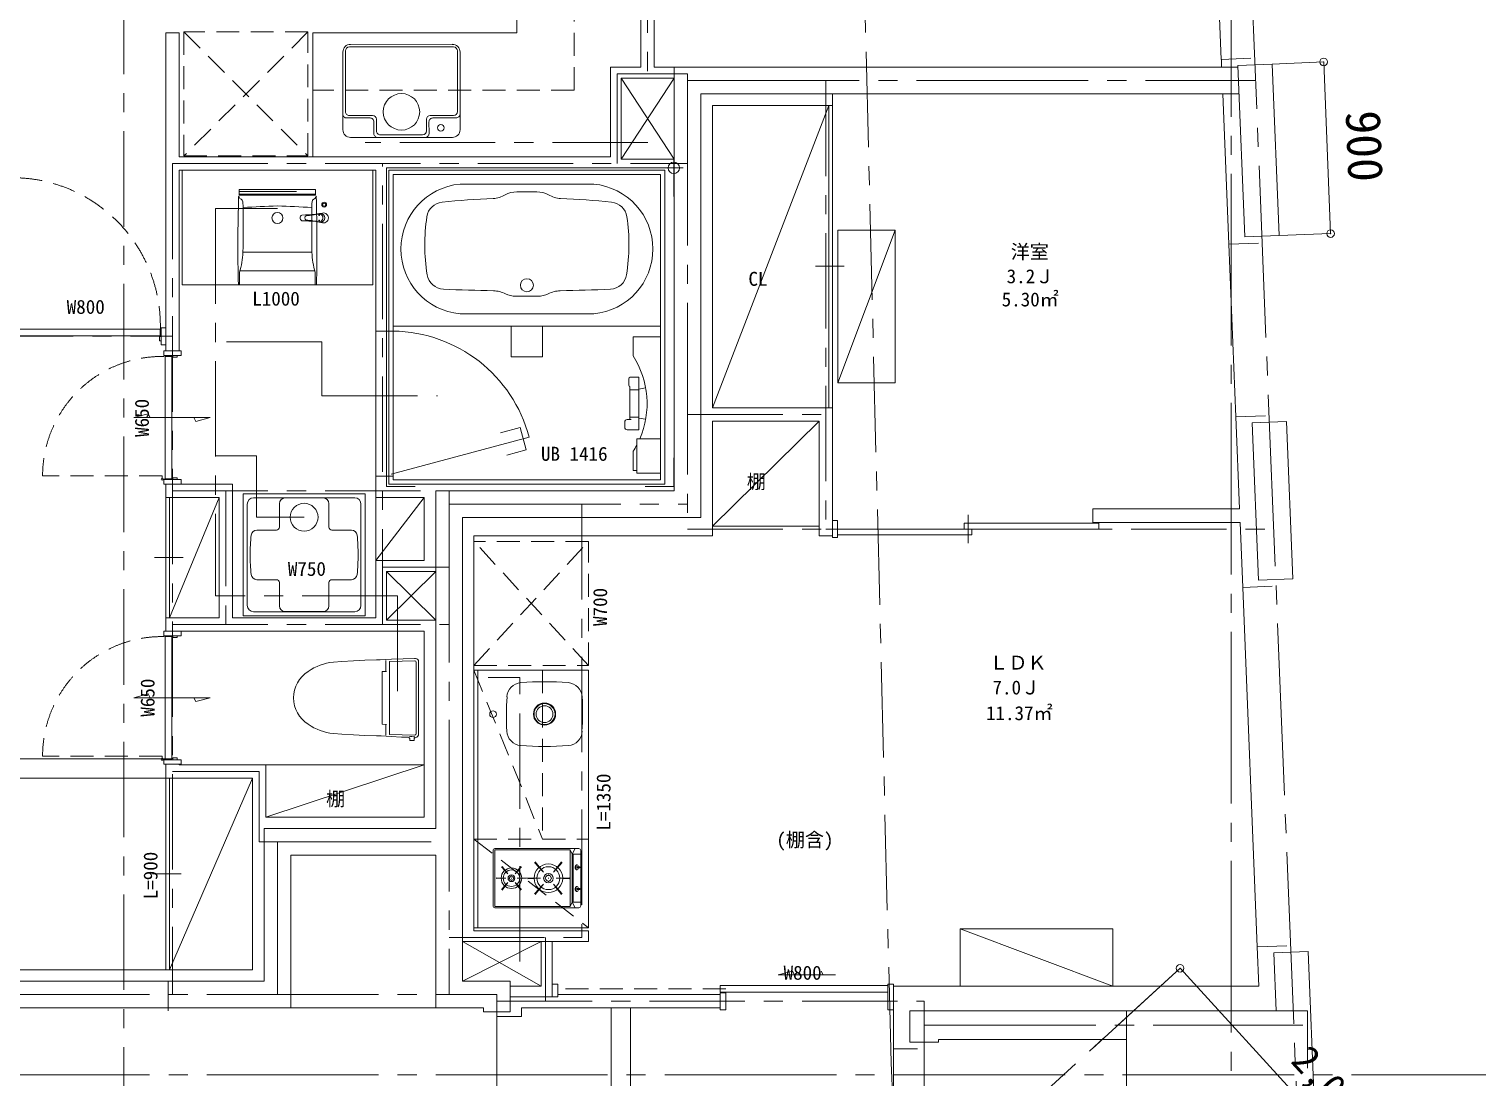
# Model space of a CAD drawing. Units: millimetres at full size, sheet at 1:100. Extents: x -20119 to 20711, y -48708 to -20378.
# Drawn here: x 5879 to 13470, y -36579 to -31087 of the extents above; entities that cross this region are included whole.
import ezdxf
from ezdxf.enums import TextEntityAlignment as Align

# ---------------------------------------------------------------- set-up
doc = ezdxf.new("R2010")
doc.units = ezdxf.units.MM
doc.header["$LTSCALE"] = 100
doc.header["$PDMODE"] = 32
doc.header["$PDSIZE"] = 40
for name, pattern in [('CHAIN1', [8, 5, -1, 1, -1]), ('CHAIN2', [12, 9, -1, 1, -1]), ('DASHED1', [1.8, 1.2, -0.6]), ('DASHED3', [4, 3, -1]), ('DOUBLE_CHAIN1', [8.8, 5, -1, 0.6, -0.6, 0.6, -1])]:
    doc.linetypes.add(name, pattern=pattern)
for name, color, linetype, lineweight in [('5-0_5KIJUN', 4, 'Continuous', 5), ('5-1_5MOJI', 4, 'CHAIN2', 5), ('5-2_5SUNPOU', 4, 'Continuous', 5), ('5-3_5HATTI', 4, 'DASHED1', 5), ('5-4_5KOUZOU1', 4, 'Continuous', 5), ('5-5_5KOUZOU2', 4, 'Continuous', 5), ('7-0_7KIJUN', 4, 'Continuous', 5), ('8-0_8IJUN', 5, 'CHAIN1', 5)]:
    doc.layers.add(name, color=color, linetype=linetype, lineweight=lineweight)
doc.styles.add('ＭＳ ゴシック', font='')
doc.styles.get('ＭＳ ゴシック').set_extended_font_data('MS Gothic')

msp = doc.modelspace()

# ---------------------------------------------------------------- linework, layer by layer
at = {"layer": '5-0_5KIJUN'}
for p, q in [((12395.5, -31270.5), (12215.7, -31277.7)), ((12395.5, -31270.5), (12431.9, -32169.7)), ((9261.5, -31287.4), (9261.5, -33507.4)), ((9261.5, -31287.4), (12216, -31287.4)), ((12215.7, -31277.7), (12252, -32177)), ((9401.5, -31427.4), (9401.5, -33647.4)), ((9401.5, -31427.4), (12221.7, -31427.4)), ((12431.9, -32169.7), (12252, -32177)), ((12471.3, -33143.9), (12291.4, -33151.2)), ((12291.4, -33151.2), (12324.8, -33975.4)), ((12471.3, -33143.9), (12504.6, -33968.2)), ((8011.5, -33507.4), (8011.5, -35277.4)), ((8011.5, -33507.4), (9261.5, -33507.4)), ((8151.5, -36077.4), (8151.5, -33647.4)), ((8151.5, -33647.4), (9401.5, -33647.4)), ((12504.6, -33968.2), (12324.8, -33975.4)), ((7111.5, -35277.4), (7111.5, -36077.4)), ((7111.5, -35277.4), (8011.5, -35277.4)), ((7251.5, -35417.4), (7251.5, -36217.4)), ((12583.6, -35921.6), (12672.8, -38126.1)), ((5701.5, -36077.4), (7111.5, -36077.4)), ((6609, -36232.4), (6609, -36077.4)), ((8151.5, -36077.4), (8401.5, -36077.4)), ((8401.5, -36077.4), (8401.5, -36237.4)), ((7251.5, -36217.4), (8011.5, -36217.4)), ((7761.5, -36217.4), (8261.5, -36217.4)), ((10496.5, -36232.4), (10496.5, -36397.4)), ((10496.5, -36232.4), (11631.5, -36232.4)), ((11631.5, -36232.4), (11631.5, -37182.4)), ((11631.5, -36232.4), (12416.1, -36232.4)), ((10496.5, -36397.4), (10646.5, -36397.4)), ((10646.5, -36382.4), (11631.5, -36382.4)), ((10646.5, -36382.4), (10646.5, -36397.4))]:
    msp.add_line(p, q, dxfattribs=at)
for points in [[(7251.5, -35417.4), (8011.5, -35417.4), (8011.5, -36217.4)], [(12583.6, -35921.6), (12403.8, -35928.8), (12416.1, -36232.4)], [(5701.5, -36217.4), (7251.5, -36217.4), (8011.5, -36217.4)], [(8261.5, -36217.4), (8261.5, -36237.4), (8401.5, -36237.4)]]:
    msp.add_lwpolyline(points, dxfattribs=at)
at = {"layer": '5-0_5KIJUN', "linetype": 'DASHED3'}
msp.add_lwpolyline([(12416.1, -36232.4), (12581.5, -36232.4), (12581.5, -37182.4)], dxfattribs=at)
at = {"layer": '5-1_5MOJI'}
for p, q in [((12181.5, -22246.5), (12181.5, -37232.3)), ((12181.5, -28207.4), (12582, -38107.5)), ((9331.5, -31322.4), (9331.5, -33707.4)), ((9331.5, -31357.4), (12308.9, -31357.4)), ((8081.5, -33507.4), (8081.5, -36147.4)), ((8081.5, -33577.4), (9331.5, -33577.4)), ((7086.5, -35347.4), (8081.5, -35347.4)), ((7181.5, -35347.4), (7181.5, -36147.4)), ((10700, -37118.2), (11912.8, -36009.4)), ((10571.5, -36182.4), (10571.5, -40808)), ((10571.5, -36307.4), (12556.1, -36307.4)), ((2011.5, -36567.4), (15647.6, -36567.4))]:
    msp.add_line(p, q, dxfattribs=at)
msp.add_lwpolyline([(5611.5, -36147.4), (8331.5, -36147.4), (8331.5, -37588.6)], dxfattribs=at)
at = {"layer": '5-2_5SUNPOU', "linetype": 'CHAIN1'}
for p, q in [((9121.5, -26607.4), (9121.5, -31322.4)), ((8961.5, -31792.4), (8961.5, -31322.4)), ((8961.5, -31322.4), (9331.5, -31322.4)), ((10056.5, -31357.4), (10056.5, -33707.4)), ((6631.5, -31792.4), (6631.5, -36147.4)), ((6631.5, -31792.4), (9331.5, -31792.4)), ((7731.5, -34207.4), (7731.5, -31792.4)), ((5611.5, -32697.4), (6631.5, -32697.4)), ((9331.5, -33107.4), (10056.5, -33107.4)), ((6631.5, -33507.4), (8081.5, -33507.4)), ((6911.5, -33507.4), (6911.5, -34207.4)), ((8776.5, -33577.4), (8776.5, -35847.4)), ((9331.5, -33707.4), (10056.5, -33707.4)), ((10056.5, -33707.4), (12404, -33707.4)), ((7731.5, -33907.4), (8081.5, -33907.4)), ((6631.5, -34207.4), (8081.5, -34207.4)), ((8081.5, -35847.4), (8776.5, -35847.4)), ((8586.5, -36182.4), (8586.5, -35847.4)), ((8331.5, -36182.4), (10571.5, -36182.4))]:
    msp.add_line(p, q, dxfattribs=at)
at = {"layer": '5-2_5SUNPOU'}
for p, q in [((8436.5, -31107.4), (8436.5, -29892.4)), ((9086.5, -29877.4), (9086.5, -31287.4)), ((6596.5, -31107.4), (6596.5, -32774.4)), ((6596.5, -31107.4), (6666.5, -31107.4)), ((6666.5, -31757.4), (6666.5, -31107.4)), ((7366.5, -31757.4), (7366.5, -31107.4)), ((7366.5, -31107.4), (8436.5, -31107.4)), ((7558.6, -31181.3), (8104.5, -31181.2)), ((8098.2, -31167.3), (7564.8, -31167.4)), ((7524.6, -31614.9), (7524.5, -31207.7)), ((7538.5, -31519.9), (7538.4, -31201.4)), ((8124.7, -31519.9), (8124.6, -31201.4)), ((8138.6, -31614.9), (8138.5, -31207.6)), ((9086.5, -31287.4), (8926.5, -31287.4)), ((8984, -31769.9), (9261.5, -31344.9)), ((9261.5, -31287.4), (9156.5, -31287.4)), ((9461.5, -31487.4), (9461.5, -33072.4)), ((9461.5, -31487.4), (10091.5, -31487.4)), ((10071.5, -31487.4), (9461.5, -33072.4)), ((10071.5, -33072.4), (10071.5, -31487.4)), ((10091.5, -31487.4), (10091.5, -31427.4)), ((10091.5, -33072.4), (10091.5, -31487.4)), ((12136.6, -31427.4), (12168.5, -32215.4)), ((7546.3, -31553.1), (7544.7, -31553.1)), ((7667.2, -31553.1), (7546.3, -31553.1)), ((7680.2, -31540.1), (7558.6, -31540.1)), ((7687.2, -31633.7), (7687.3, -31573.3)), ((7700.4, -31621.1), (7700.4, -31560.3)), ((7962.8, -31621.1), (7962.8, -31560.2)), ((7976, -31633.7), (7975.9, -31573.3)), ((7982.9, -31540.1), (8104.5, -31540.1)), ((7996, -31553.1), (8118.4, -31553.1)), ((7687.2, -31633.7), (7687.2, -31635)), ((7831.6, -31641.3), (7720.5, -31641.3)), ((7831.6, -31641.3), (7942.6, -31641.3)), ((7976, -31635.1), (7976, -31633.7)), ((7564.9, -31655.3), (8098.3, -31655.2)), ((6666.5, -31757.4), (8926.5, -31757.4)), ((8984, -31769.9), (9261.5, -31769.9)), ((9259, -31764.9), (9259, -31864.9)), ((6666.5, -31827.4), (6666.5, -32774.4)), ((6666.5, -31827.4), (7696.5, -31827.4)), ((6681.6, -31827.4), (6681.5, -32427.4)), ((7681.5, -31827.4), (6681.6, -31827.4)), ((7681.5, -32427.4), (7681.5, -31827.4)), ((7696.5, -31827.4), (7696.5, -33542.4)), ((7754, -33334.9), (7754, -31814.9)), ((7754, -31814.9), (9259, -31814.9)), ((7766, -31826.9), (7766, -33472.9)), ((7766, -31826.9), (9212, -31826.9)), ((7789, -31849.9), (9189, -31849.9)), ((7789, -31849.9), (7789, -33449.9)), ((9189, -31849.9), (9189, -33449.9)), ((9309, -31814.9), (9209, -31814.9)), ((9212, -31826.9), (9212, -33472.9)), ((6981.5, -31927.4), (7381.5, -31927.4)), ((6981.5, -31957.4), (6981.5, -31927.4)), ((6981.5, -31952.4), (7381.5, -31952.4)), ((7381.5, -31957.4), (7381.5, -31927.4)), ((8138.5, -31899.9), (8839.5, -31899.9)), ((8541.3, -31940.5), (8436.8, -31940.5)), ((6981.5, -31957.4), (7381.5, -31957.4)), ((7310.1, -32061.9), (7310.1, -32061.9)), ((7310.1, -32091.9), (7310.1, -32091.9)), ((7383, -32096.4), (7382.8, -32096.4)), ((7000.7, -32257.3), (7362.3, -32257.3)), ((10151.5, -32329.9), (10001.5, -32329.9)), ((6983.3, -32361.7), (6983.4, -32427.4)), ((6985.8, -32353.5), (7377.3, -32353.5)), ((7379.6, -32427.4), (7379.7, -32361.7)), ((7681.5, -32427.4), (6681.5, -32427.4)), ((8839.5, -32579.9), (8138.5, -32579.9)), ((5776.5, -32659.4), (6567.5, -32659.4)), ((5776.5, -32659.4), (6567.5, -32659.4)), ((5776.5, -32694.4), (6567.5, -32694.4)), ((5776.5, -32694.4), (6567.5, -32694.4)), ((6563.5, -32698.4), (6572.5, -32698.4)), ((6563.5, -32698.4), (6572.5, -32698.4)), ((6563.5, -32698.4), (6563.5, -32721.4)), ((6567.5, -32694.4), (6567.5, -32659.4)), ((6567.5, -32694.4), (6567.5, -32659.4)), ((6572.5, -32652.4), (6572.5, -32742.4)), ((6572.5, -32652.4), (6596.5, -32652.4)), ((6572.5, -32652.4), (6596.5, -32652.4)), ((6572.5, -32652.4), (6572.5, -32742.4)), ((6596.5, -32652.4), (6596.5, -32742.4)), ((6596.5, -32652.4), (6596.5, -32742.4)), ((7715.8, -32669.9), (7696.5, -32669.9)), ((7766, -32669.9), (7715.8, -32669.9)), ((7789, -32669.9), (7766, -32669.9)), ((7789, -32644.9), (9189, -32644.9)), ((8407.5, -32644.9), (8407.5, -32805.9)), ((8570.5, -32644.9), (8570.5, -32805.9)), ((9046, -32799.9), (9046, -32699.9)), ((9189, -32699.9), (9046, -32699.9)), ((6563.5, -32721.4), (6572.5, -32721.4)), ((6596.5, -32742.4), (6572.5, -32742.4)), ((6596.5, -32742.4), (6572.5, -32742.4)), ((6586.5, -32798.4), (6586.5, -32774.4)), ((6676.5, -32774.4), (6676.5, -32798.4)), ((6586.5, -32798.4), (6676.5, -32798.4)), ((6593.6, -33444.4), (6593.5, -32803.4)), ((6628.5, -32803.4), (6593.5, -32803.4)), ((6628.6, -33444.4), (6628.5, -32803.4)), ((6632.5, -32807.4), (6632.5, -32798.4)), ((6632.5, -32807.4), (6655.5, -32807.4)), ((6655.5, -32807.4), (6655.5, -32798.4)), ((8570.5, -32805.9), (8407.5, -32805.9)), ((9023, -32919.4), (9023, -32953.4)), ((9030, -32912.4), (9076, -32912.4)), ((9076, -33187.4), (9076, -32912.4)), ((9029, -32960.3), (9029, -33133.4)), ((9076, -32977.9), (9029, -32977.9)), ((9076, -32973.8), (9111.6, -32967.4)), ((9461.5, -33072.4), (10091.5, -33072.4)), ((10091.5, -33072.4), (10091.5, -33742.4)), ((6828.6, -33123.3), (6428.6, -33123.4)), ((6753.9, -33143.3), (6742.4, -33123.3)), ((6828.6, -33123.3), (6753.9, -33143.3)), ((9001.7, -33146.9), (9001.7, -33173.9)), ((9001.7, -33146.9), (9001.7, -33146.9)), ((9015.1, -33133.4), (9035.5, -33133.4)), ((9076, -33121.9), (9029, -33121.9)), ((9111.6, -33132.4), (9076, -33125.9)), ((9461.5, -33142.4), (9461.5, -33742.4)), ((9461.5, -33142.4), (10021.5, -33142.4)), ((9461.5, -33692.4), (10021.5, -33142.4)), ((10021.5, -33142.4), (10021.5, -33742.4)), ((12360, -33113.4), (12205.1, -33119.7)), ((12205.1, -33119.7), (12224.6, -33602.4)), ((7776.8, -33419.9), (8501.2, -33225.5)), ((8453.9, -33175), (8351.6, -33202.5)), ((8454.5, -33174.9), (8486.1, -33292.7)), ((9001.7, -33173.9), (9001.7, -33173.9)), ((9076, -33187.4), (9015.1, -33187.4)), ((8485.6, -33292.8), (8383.2, -33320.3)), ((9046, -33399.9), (9046, -33299.9)), ((6628.6, -33445.4), (6581.5, -33445.4)), ((6581.5, -33447.4), (6628.6, -33447.4)), ((6586.6, -33472.4), (6586.6, -33448.4)), ((6586.6, -33472.4), (6655, -33472.4)), ((6628.6, -33444.4), (6593.6, -33444.4)), ((6596.5, -33472.4), (6596.5, -33542.4)), ((6596.5, -33472.4), (6946.5, -33472.4)), ((6632.6, -33439.4), (6632.6, -33448.4)), ((6632.6, -33439.4), (6655.6, -33439.4)), ((6655, -33472.4), (6676.6, -33472.4)), ((6655.6, -33439.4), (6655.6, -33448.4)), ((7789, -33429.9), (7766, -33429.9)), ((7766, -33472.9), (9212, -33472.9)), ((7789, -33449.9), (9189, -33449.9)), ((9046, -33399.9), (9065, -33399.9)), ((9065, -33414.9), (9189, -33414.9)), ((6596.5, -33542.4), (6596.5, -34172.4)), ((6616.5, -33542.4), (6616.5, -34172.4)), ((6876.5, -33542.4), (6616.5, -34172.4)), ((7641.5, -33522.4), (7001.5, -33522.4)), ((7001.5, -33522.4), (7001.5, -34162.4)), ((7056.5, -33543.9), (7586.5, -33543.9)), ((7221.5, -33544.3), (7421.5, -33544.3)), ((7641.5, -34162.4), (7641.5, -33522.4)), ((7696.5, -33542.4), (7951.5, -33542.4)), ((7951.5, -33872.4), (7951.5, -33542.4)), ((7023.5, -33576.9), (7023.5, -34107.9)), ((7191.5, -33697.9), (7191.5, -33574.3)), ((7451.5, -33697.9), (7451.5, -33574.3)), ((7619.5, -34107.9), (7619.5, -33576.9)), ((9461.5, -33692.4), (10021.5, -33692.4)), ((10781.5, -33677.4), (10781.5, -33707.4)), ((10781.5, -33677.4), (11486.5, -33677.4)), ((10801.5, -33632.4), (10801.5, -33782.4)), ((11456.5, -33672.4), (12227.4, -33672.4)), ((11486.5, -33677.4), (11486.5, -33707.4)), ((12227.4, -33672.4), (12241.3, -34013.8)), ((7176.5, -33712.9), (7073.7, -33712.9)), ((7466.5, -33712.9), (7569.4, -33712.9)), ((8211.5, -33742.4), (9461.5, -33742.4)), ((8211.5, -35812.4), (8211.5, -33742.4)), ((10021.5, -33742.4), (10091.5, -33742.4)), ((10116.5, -33707.4), (11486.5, -33707.4)), ((10116.5, -33737.4), (10821.5, -33737.4)), ((10821.5, -33707.4), (10821.5, -33737.4)), ((6536.5, -33857.4), (6686.5, -33857.4)), ((7696.5, -34172.4), (7696.5, -33872.4)), ((7696.5, -33872.4), (7951.5, -33872.4)), ((7754, -33929.9), (8011.5, -33929.9)), ((7754, -33929.9), (7754, -34184.9)), ((8011.5, -33929.9), (7754, -34184.9)), ((7754, -33929.9), (8011.5, -34184.9)), ((7176.5, -33972.9), (7073.7, -33972.9)), ((7191.5, -33987.9), (7191.5, -34110.4)), ((7451.5, -33987.9), (7451.5, -34110.4)), ((7466.5, -33972.9), (7569.4, -33972.9)), ((12396.1, -34007.6), (12241.3, -34013.8)), ((12241.3, -34013.8), (12317.4, -35897.3)), ((7056.5, -34140.9), (7586.5, -34140.9)), ((7221.5, -34140.4), (7421.5, -34140.4)), ((6596.5, -34172.4), (6596.5, -34242.4)), ((6596.5, -34172.4), (6876.5, -34172.4)), ((7001.5, -34162.4), (7641.5, -34162.4)), ((7754, -34184.9), (8011.5, -34184.9)), ((6586.5, -34266.4), (6586.5, -34242.4)), ((6586.5, -34266.4), (6676.5, -34266.4)), ((6628.5, -34271.4), (6593.5, -34271.4)), ((6593.6, -34912.4), (6593.5, -34271.4)), ((6596.5, -34242.4), (7951.5, -34242.4)), ((6628.6, -34912.4), (6628.5, -34271.4)), ((6632.5, -34275.4), (6632.5, -34266.4)), ((6632.5, -34275.4), (6655.5, -34275.4)), ((6655.5, -34275.4), (6655.5, -34266.4)), ((7731, -34730.8), (7731.1, -34453.9)), ((7731.1, -34453.9), (7753.6, -34453.4)), ((7749.5, -34453.5), (7749.7, -34397.3)), ((7901.7, -34397.5), (7768.2, -34401.3)), ((7768.3, -34402.1), (7768.2, -34783.8)), ((7908.6, -34778.4), (7908.6, -34406.3)), ((7921.5, -34403.3), (7921.5, -34781.3)), ((8211.5, -34447.4), (8211.5, -35797.4)), ((8811.5, -34447.4), (8211.5, -34447.4)), ((8231.5, -34447.4), (8231.5, -35797.4)), ((8811.5, -34447.4), (8811.5, -35797.4)), ((6828.6, -34591.3), (6428.6, -34591.4)), ((6753.9, -34611.3), (6742.4, -34591.3)), ((6828.6, -34591.3), (6753.9, -34611.3)), ((7731, -34730.8), (7753.4, -34731.3)), ((7749.5, -34731.2), (7749.7, -34787.4)), ((7901.7, -34787.2), (7768.2, -34783.4)), ((7874.7, -34804.5), (7870, -34799.8)), ((7874.8, -34816.5), (7874.7, -34804.5)), ((7874.8, -34816.5), (7898.5, -34816.5)), ((7898.5, -34816.5), (7898.6, -34804.5)), ((7903.3, -34799.8), (7898.6, -34804.5)), ((6596.5, -34912.4), (5701.5, -34912.4)), ((6628.6, -34913.4), (6581.5, -34913.4)), ((6581.5, -34915.4), (6628.6, -34915.4)), ((6586.6, -34940.4), (6586.6, -34916.4)), ((6628.6, -34912.4), (6593.6, -34912.4)), ((6632.6, -34907.4), (6632.6, -34916.4)), ((6632.6, -34907.4), (6655.6, -34907.4)), ((6655.6, -34907.4), (6655.6, -34916.4)), ((6586.6, -34940.4), (6676.6, -34940.4)), ((6596.5, -34940.4), (6596.5, -35012.4)), ((6666.5, -34940.4), (6666.5, -34942.4)), ((7121.5, -34942.4), (7951.5, -34942.4)), ((7121.5, -35217.4), (7951.5, -34942.4)), ((6596.5, -35012.4), (5701.5, -35012.4)), ((6596.5, -35012.4), (7051.5, -35012.4)), ((6596.5, -35012.4), (6596.5, -36017.4)), ((6616.5, -35012.4), (6616.5, -36017.4)), ((7051.5, -35012.4), (6616.5, -36017.4)), ((7051.5, -35012.4), (7051.5, -36017.4)), ((8311.5, -35682.4), (8311.5, -35392.4)), ((8761.5, -35382.4), (8321.5, -35382.4)), ((8716.5, -35389), (8321.5, -35389)), ((8321.5, -35685.7), (8321.5, -35389)), ((8726.5, -35411.5), (8716.3, -35388.4)), ((8716.5, -35685.7), (8716.5, -35389)), ((8726.5, -35411.5), (8742.1, -35382.4)), ((8726.5, -35663.2), (8726.5, -35411.5)), ((8726.5, -35411.5), (8771.5, -35411.5)), ((8731.5, -35663.2), (8731.5, -35411.5)), ((8771.5, -35392.4), (8771.5, -35682.4)), ((6676.5, -35514.9), (6526.5, -35514.9)), ((8355.9, -35477.8), (8389.2, -35514.8)), ((8358.7, -35475.5), (8389.2, -35514.8)), ((8457.7, -35475.5), (8427.1, -35514.8)), ((8460.5, -35477.8), (8427.1, -35514.8)), ((8529.3, -35454.7), (8575.6, -35506)), ((8533.1, -35451.5), (8575.6, -35506)), ((8670.7, -35451.5), (8628.2, -35506)), ((8674.5, -35454.7), (8628.2, -35506)), ((8328.9, -35535.6), (8378.6, -35537.4)), ((8328.9, -35539.2), (8378.6, -35537.4)), ((8355.9, -35596.9), (8389.2, -35559.9)), ((8358.7, -35599.2), (8389.2, -35559.9)), ((8406.9, -35537.4), (8409.2, -35537.4)), ((8408.2, -35536.1), (8408.2, -35538.4)), ((8457.7, -35599.2), (8427.1, -35559.9)), ((8460.5, -35596.9), (8427.1, -35559.9)), ((8487.5, -35535.6), (8437.7, -35537.4)), ((8487.5, -35539.2), (8437.7, -35537.4)), ((8491.8, -35534.9), (8560.8, -35537.4)), ((8491.8, -35539.9), (8560.8, -35537.4)), ((8529.3, -35620), (8575.6, -35568.7)), ((8533.1, -35623.2), (8575.6, -35568.7)), ((8600.1, -35537.4), (8603.3, -35537.4)), ((8601.9, -35535.6), (8601.9, -35538.8)), ((8670.7, -35623.2), (8628.2, -35568.7)), ((8674.5, -35620), (8628.2, -35568.7)), ((8712, -35534.9), (8642.9, -35537.4)), ((8712, -35539.9), (8642.9, -35537.4)), ((8726.5, -35663.2), (8716.3, -35686.4)), ((8726.5, -35663.2), (8771.5, -35663.2)), ((8726.5, -35663.2), (8742.1, -35692.4)), ((8716.5, -35685.7), (8321.5, -35685.7)), ((8761.5, -35692.4), (8321.5, -35692.4)), ((8211.5, -35797.4), (8811.5, -35797.4)), ((8211.5, -35812.4), (8811.5, -35812.4)), ((8811.5, -35812.4), (8811.5, -35869.9)), ((8151.5, -35869.9), (8811.5, -35869.9)), ((8151.5, -36077.4), (8564, -35869.9)), ((8151.5, -35869.9), (8564, -36102.4)), ((8564, -36102.4), (8564, -35869.9)), ((8621.5, -36102.4), (8621.5, -35869.9)), ((12472.3, -35891), (12317.4, -35897.3)), ((12317.4, -35897.3), (12325.7, -36102.4)), ((5701.5, -36017.4), (7051.5, -36017.4)), ((9806.5, -36044.4), (9881.2, -36024.4)), ((10106.5, -36044.4), (9806.5, -36044.4)), ((9881.2, -36024.4), (9892.7, -36044.4)), ((10031.2, -36024.4), (10042.7, -36044.4)), ((8564, -36102.4), (8401.5, -36102.4)), ((8651.5, -36092.4), (8621.5, -36092.4)), ((8621.5, -36159.9), (8621.5, -36092.4)), ((8651.5, -36159.9), (8651.5, -36092.4)), ((9501.5, -36099.4), (9501.5, -36134.4)), ((10381.5, -36099.4), (9501.5, -36099.4)), ((10381.5, -36092.4), (10381.5, -36227.4)), ((10411.5, -36092.4), (10381.5, -36092.4)), ((10381.5, -36134.4), (10381.5, -36099.4)), ((10411.5, -36227.4), (10411.5, -36092.4)), ((10411.5, -36102.4), (12325.7, -36102.4)), ((8401.5, -36159.9), (8651.5, -36159.9)), ((8651.5, -36147.4), (9501.5, -36147.4)), ((9501.5, -36134.4), (10381.5, -36134.4)), ((9501.5, -36227.4), (9501.5, -36137.4)), ((8461.5, -36262.4), (8332.5, -36262.4)), ((8461.5, -36217.4), (9501.5, -36217.4)), ((8461.5, -36217.4), (8461.5, -36262.4)), ((8931.5, -37137.4), (8931.5, -36217.4)), ((9031.5, -37137.4), (9031.5, -36217.4)), ((9531.5, -36227.4), (9501.5, -36227.4)), ((10381.5, -36227.4), (10411.5, -36227.4)), ((10411.5, -36217.4), (10411.5, -36432.4)), ((10536.5, -36432.4), (10411.5, -36432.4))]:
    msp.add_line(p, q, dxfattribs=at)
at = {"layer": '5-2_5SUNPOU', "linetype": 'DASHED1'}
for p, q in [((8736.5, -31407.4), (8736.5, -30792.4)), ((8736.5, -31407.4), (7366.5, -31407.4)), ((6576.6, -33429.2), (5950.5, -33429.3)), ((6576.6, -33441.4), (6576.6, -33429.2)), ((8811.8, -34422.1), (8211.8, -33772.1)), ((8811.8, -34422.1), (8811.8, -33772.1)), ((8211.5, -34447.4), (8571.5, -35332.4)), ((8211.8, -34422.1), (8811.8, -34422.1)), ((8571.5, -34447.4), (8571.5, -35332.4)), ((6576.6, -34897.2), (5950.5, -34897.3)), ((6576.6, -34909.4), (6576.6, -34897.2)), ((8211.5, -35332.4), (8811.5, -35332.4)), ((8211.5, -35797.4), (8211.5, -35332.4)), ((8811.5, -35332.4), (8811.5, -35797.4)), ((9531.5, -36116.9), (8651.5, -36116.9))]:
    msp.add_line(p, q, dxfattribs=at)
at = {"layer": '5-2_5SUNPOU', "linetype": 'DOUBLE_CHAIN1'}
for p, q in [((7904, -31814.9), (7754, -31814.9)), ((7754, -31814.9), (7754, -31964.9)), ((7754, -33334.9), (7754, -33484.9)), ((9259, -33334.9), (9259, -33484.9)), ((7754, -33484.9), (7904, -33484.9)), ((9259, -33484.9), (9109, -33484.9))]:
    msp.add_line(p, q, dxfattribs=at)
at = {"layer": '5-2_5SUNPOU', "linetype": 'DASHED3'}
msp.add_line((6981.5, -31939.4), (7381.5, -31939.4), dxfattribs=at)
at = {"layer": '5-2_5SUNPOU', "linetype": 'CHAIN1'}
for points in [[(12302.9, -25448.1), (9588.1, -27188.2), (6376.8, -30823.1), (6376.8, -37981.3)], [(6631.5, -34977.4), (7086.5, -34977.4), (7086.5, -35347.4)]]:
    msp.add_lwpolyline(points, dxfattribs=at)
at = {"layer": '5-2_5SUNPOU'}
for points in [[(8436.5, -29807.4), (9156.5, -29807.4), (9156.5, -31287.4)], [(11236.5, -29867.4), (12072.5, -29867.4), (12073.5, -29892.4), (12128.3, -31246.2)], [(12283.2, -31240), (12129.3, -31246.2), (12131, -31287.4)], [(8926.5, -31757.4), (8926.5, -31287.4), (8926.5, -31757.4)], [(8984, -31769.9), (8984, -31344.9), (9261.5, -31769.9)], [(8984, -31769.9), (8984, -31344.9), (9261.5, -31344.9)], [(7399.5, -32060.9), (7399.4, -32060.9), (7399.3, -32061), (7399.3, -32061), (7399.2, -32061), (7399.1, -32061), (7399.1, -32061), (7399, -32061), (7399, -32061.1), (7398.9, -32061.1), (7398.8, -32061.1), (7398.8, -32061.2), (7398.7, -32061.2), (7398.7, -32061.2), (7398.6, -32061.3), (7398.6, -32061.3), (7398.5, -32061.3), (7398.5, -32061.4), (7398.4, -32061.4), (7398.4, -32061.4), (7398.3, -32061.5), (7398.3, -32061.5), (7398.2, -32061.6), (7398.2, -32061.6), (7398.1, -32061.7), (7398.1, -32061.7), (7398.1, -32061.8), (7398, -32061.8), (7398, -32061.9), (7398, -32061.9), (7397.9, -32062), (7397.9, -32062.1), (7397.9, -32062.1), (7397.8, -32062.2), (7397.8, -32062.2), (7397.8, -32062.3), (7397.8, -32062.4), (7397.8, -32062.4), (7397.7, -32062.5), (7397.7, -32062.5)], [(7397.7, -32062.5), (7397.7, -32062.6), (7397.7, -32062.7), (7397.7, -32062.7), (7397.7, -32062.8), (7397.7, -32062.9), (7397.7, -32062.9), (7397.7, -32063), (7397.7, -32063), (7397.7, -32063.1), (7397.7, -32063.2), (7397.7, -32063.2), (7397.7, -32063.3), (7397.7, -32063.4), (7397.7, -32063.4), (7397.7, -32063.5), (7397.8, -32063.5), (7397.8, -32063.6), (7397.8, -32063.7), (7397.8, -32063.7), (7397.8, -32063.8), (7397.9, -32063.8), (7397.9, -32063.9), (7397.9, -32063.9), (7398, -32064), (7398, -32064), (7398, -32064.1), (7398.1, -32064.1), (7398.1, -32064.2), (7398.2, -32064.2), (7398.2, -32064.3), (7398.2, -32064.3), (7398.3, -32064.4), (7398.3, -32064.4), (7398.4, -32064.5), (7398.4, -32064.5), (7398.5, -32064.5), (7398.5, -32064.6), (7398.6, -32064.6), (7398.6, -32064.6)], [(7397.9, -32090), (7397.9, -32090), (7397.8, -32090.1), (7397.8, -32090.1), (7397.8, -32090.2), (7397.8, -32090.2), (7397.8, -32090.3), (7397.7, -32090.4), (7397.7, -32090.4), (7397.7, -32090.5), (7397.7, -32090.6), (7397.7, -32090.6), (7397.7, -32090.7), (7397.7, -32090.7), (7397.7, -32090.8), (7397.7, -32090.9), (7397.7, -32090.9), (7397.7, -32091), (7397.7, -32091.1), (7397.7, -32091.1), (7397.7, -32091.2), (7397.7, -32091.2), (7397.7, -32091.3), (7397.7, -32091.4), (7397.8, -32091.4), (7397.8, -32091.5), (7397.8, -32091.5), (7397.8, -32091.6), (7397.9, -32091.7), (7397.9, -32091.7), (7397.9, -32091.8), (7397.9, -32091.8), (7398, -32091.9), (7398, -32091.9), (7398, -32092), (7398.1, -32092.1), (7398.1, -32092.1), (7398.2, -32092.2), (7398.2, -32092.2), (7398.2, -32092.3)], [(7398, -32089.7), (7398, -32089.8), (7398, -32089.9), (7397.9, -32089.9), (7397.9, -32090)], [(7400.2, -32089), (7400.2, -32089), (7400.1, -32089), (7400, -32088.9), (7400, -32088.9), (7399.9, -32088.9), (7399.8, -32088.9), (7399.8, -32088.9), (7399.7, -32088.9), (7399.6, -32088.9), (7399.6, -32088.9), (7399.5, -32088.9), (7399.5, -32088.9), (7399.4, -32088.9), (7399.3, -32088.9), (7399.3, -32088.9), (7399.2, -32089), (7399.1, -32089), (7399.1, -32089), (7399, -32089), (7399, -32089), (7398.9, -32089.1), (7398.8, -32089.1), (7398.8, -32089.1), (7398.7, -32089.1), (7398.7, -32089.2), (7398.6, -32089.2), (7398.6, -32089.2), (7398.5, -32089.3), (7398.5, -32089.3), (7398.4, -32089.3), (7398.4, -32089.4), (7398.3, -32089.4), (7398.3, -32089.5), (7398.2, -32089.5), (7398.2, -32089.5), (7398.1, -32089.6), (7398.1, -32089.6), (7398.1, -32089.7), (7398, -32089.7)], [(7398.2, -32092.3), (7398.3, -32092.3), (7398.3, -32092.3), (7398.4, -32092.4), (7398.4, -32092.4), (7398.5, -32092.5), (7398.5, -32092.5), (7398.6, -32092.5), (7398.6, -32092.6), (7398.7, -32092.6), (7398.8, -32092.6), (7398.8, -32092.7), (7398.9, -32092.7), (7398.9, -32092.7), (7399, -32092.8), (7399.1, -32092.8), (7399.1, -32092.8), (7399.2, -32092.8), (7399.2, -32092.8), (7399.3, -32092.9), (7399.4, -32092.9), (7399.4, -32092.9), (7399.5, -32092.9), (7399.6, -32092.9), (7399.6, -32092.9), (7399.7, -32092.9), (7399.8, -32092.9), (7399.8, -32092.9), (7399.9, -32092.9), (7399.9, -32092.9), (7400, -32092.9), (7400.1, -32092.9), (7400.1, -32092.9), (7400.2, -32092.9), (7400.3, -32092.9), (7400.3, -32092.8), (7400.4, -32092.8), (7400.4, -32092.8), (7400.5, -32092.8), (7400.6, -32092.8)], [(7398.6, -32064.6), (7398.7, -32064.7), (7398.8, -32064.7), (7398.8, -32064.7), (7398.9, -32064.7), (7398.9, -32064.8), (7399, -32064.8), (7399, -32064.8), (7399.1, -32064.8), (7399.2, -32064.8), (7399.2, -32064.9), (7399.3, -32064.9), (7399.4, -32064.9), (7399.4, -32064.9), (7399.5, -32064.9), (7399.6, -32064.9), (7399.6, -32064.9), (7399.7, -32064.9), (7399.7, -32064.9), (7399.8, -32064.9), (7399.9, -32064.9), (7399.9, -32064.9), (7400, -32064.9), (7400.1, -32064.9), (7400.1, -32064.8), (7400.2, -32064.8), (7400.3, -32064.8), (7400.3, -32064.8), (7400.4, -32064.8), (7400.4, -32064.8), (7400.5, -32064.7), (7400.6, -32064.7), (7400.6, -32064.7), (7400.7, -32064.6), (7400.7, -32064.6), (7400.8, -32064.6), (7400.8, -32064.5), (7400.9, -32064.5), (7400.9, -32064.5), (7401, -32064.4)], [(7401.5, -32062), (7401.5, -32061.9), (7401.5, -32061.8), (7401.4, -32061.8), (7401.4, -32061.7), (7401.4, -32061.7), (7401.3, -32061.6), (7401.3, -32061.6), (7401.3, -32061.5), (7401.2, -32061.5), (7401.2, -32061.5), (7401.1, -32061.4), (7401.1, -32061.4), (7401, -32061.3), (7401, -32061.3), (7400.9, -32061.3), (7400.9, -32061.2), (7400.8, -32061.2), (7400.8, -32061.2), (7400.7, -32061.1), (7400.7, -32061.1), (7400.6, -32061.1), (7400.5, -32061), (7400.5, -32061), (7400.4, -32061), (7400.4, -32061), (7400.3, -32061), (7400.2, -32061), (7400.2, -32060.9), (7400.1, -32060.9), (7400, -32060.9), (7400, -32060.9), (7399.9, -32060.9), (7399.8, -32060.9), (7399.8, -32060.9), (7399.7, -32060.9), (7399.7, -32060.9), (7399.6, -32060.9), (7399.5, -32060.9), (7399.5, -32060.9)], [(7401.8, -32090.8), (7401.7, -32090.7), (7401.7, -32090.7), (7401.7, -32090.6), (7401.7, -32090.5), (7401.7, -32090.5), (7401.7, -32090.4), (7401.7, -32090.4), (7401.6, -32090.3), (7401.6, -32090.2), (7401.6, -32090.2), (7401.6, -32090.1), (7401.5, -32090.1), (7401.5, -32090), (7401.5, -32090), (7401.4, -32089.9), (7401.4, -32089.8), (7401.4, -32089.8), (7401.3, -32089.7), (7401.3, -32089.7), (7401.3, -32089.6), (7401.2, -32089.6), (7401.2, -32089.5), (7401.1, -32089.5), (7401.1, -32089.5), (7401, -32089.4), (7401, -32089.4), (7400.9, -32089.3), (7400.9, -32089.3), (7400.8, -32089.3), (7400.8, -32089.2), (7400.7, -32089.2), (7400.6, -32089.2), (7400.6, -32089.1), (7400.5, -32089.1), (7400.5, -32089.1), (7400.4, -32089.1), (7400.3, -32089), (7400.3, -32089), (7400.2, -32089)], [(7400.6, -32092.8), (7400.6, -32092.7), (7400.7, -32092.7), (7400.7, -32092.7), (7400.8, -32092.6), (7400.8, -32092.6), (7400.9, -32092.6), (7401, -32092.5), (7401, -32092.5), (7401.1, -32092.5), (7401.1, -32092.4), (7401.1, -32092.4), (7401.2, -32092.3), (7401.2, -32092.3), (7401.3, -32092.2), (7401.3, -32092.2), (7401.4, -32092.1), (7401.4, -32092.1), (7401.4, -32092), (7401.5, -32092), (7401.5, -32091.9), (7401.5, -32091.9), (7401.6, -32091.8), (7401.6, -32091.8), (7401.6, -32091.7), (7401.6, -32091.7), (7401.7, -32091.6), (7401.7, -32091.5), (7401.7, -32091.5), (7401.7, -32091.4), (7401.7, -32091.4), (7401.7, -32091.3), (7401.7, -32091.2), (7401.7, -32091.2), (7401.8, -32091.1), (7401.8, -32091), (7401.8, -32091), (7401.8, -32090.9), (7401.8, -32090.9), (7401.8, -32090.8)], [(7401, -32064.4), (7401, -32064.4), (7401.1, -32064.3), (7401.1, -32064.3), (7401.2, -32064.2), (7401.2, -32064.2), (7401.3, -32064.2), (7401.3, -32064.1), (7401.4, -32064), (7401.4, -32064), (7401.4, -32063.9), (7401.5, -32063.9), (7401.5, -32063.8), (7401.5, -32063.8), (7401.6, -32063.7), (7401.6, -32063.7), (7401.6, -32063.6), (7401.6, -32063.5), (7401.7, -32063.5), (7401.7, -32063.4), (7401.7, -32063.4), (7401.7, -32063.3), (7401.7, -32063.2), (7401.7, -32063.2), (7401.7, -32063.1), (7401.7, -32063.1), (7401.8, -32063), (7401.8, -32062.9), (7401.8, -32062.9), (7401.8, -32062.8), (7401.8, -32062.7), (7401.8, -32062.7), (7401.7, -32062.6), (7401.7, -32062.5), (7401.7, -32062.5), (7401.7, -32062.4), (7401.7, -32062.4), (7401.7, -32062.3), (7401.7, -32062.2), (7401.6, -32062.2)], [(7401.6, -32062.2), (7401.6, -32062.1), (7401.6, -32062.1), (7401.6, -32062), (7401.5, -32062)], [(12323.4, -32209.2), (12168.5, -32215.4), (12205.1, -33119.7)], [(6563.5, -32698.4), (6563.5, -32721.4), (6572.5, -32721.4)], [(6586.5, -32774.4), (6615.6, -32774.4), (6676.5, -32774.4)], [(6428.6, -33123.4), (6503.2, -33103.4), (6514.8, -33123.4)], [(9065, -33414.9), (9065, -33234.9), (9189, -33234.9)], [(6586.6, -33448.4), (6676.6, -33448.4), (6676.6, -33472.4)], [(6946.5, -33472.4), (6946.5, -34172.4), (7696.5, -34172.4)], [(7766, -33429.9), (7724.7, -33429.9), (7696.5, -33429.9)], [(6596.5, -33542.4), (6876.5, -33542.4), (6876.5, -34172.4)], [(7696.5, -33542.4), (7696.5, -33872.4), (7951.5, -33542.4)], [(11456.5, -33672.4), (11456.5, -33602.4), (12224.6, -33602.4)], [(6586.5, -34242.4), (6676.5, -34242.4), (6676.5, -34266.4)], [(6666.5, -34942.4), (7121.5, -34942.4), (7121.5, -35217.4), (7951.5, -35217.4), (7951.5, -34242.4)], [(7716.8, -34393.5), (7719.5, -34393.3), (7779.7, -34389.6), (7839.9, -34387), (7900.2, -34385.4), (7905.8, -34385.3)], [(7474.7, -34405.1), (7519.5, -34401.6), (7580, -34397.9), (7640.4, -34395.3), (7701, -34393.7), (7716.8, -34393.5)], [(6428.6, -34591.4), (6503.2, -34571.4), (6514.8, -34591.4)], [(7716.8, -34791.2), (7701, -34791), (7640.4, -34789.4), (7580, -34786.7), (7519.5, -34783), (7474.7, -34779.6)], [(7869.1, -34798.4), (7831.3, -34797.4), (7777.9, -34795), (7724.6, -34791.8), (7716.8, -34791.2)], [(6586.6, -34916.4), (6676.6, -34916.4), (6676.6, -34940.4)], [(8603.3, -35522.4), (8603.3, -35520.4), (8600.1, -35520.4), (8600.1, -35522.5)], [(8751.6, -35483.7), (8751.6, -35477.3), (8766.9, -35477.3)], [(8751.6, -35483.7), (8766.9, -35483.7), (8766.9, -35477.3)], [(8397.5, -35536.1), (8395.9, -35536.1), (8395.9, -35538.4), (8397.4, -35538.4)], [(8409.2, -35526.6), (8409.2, -35525.1), (8406.9, -35525.1), (8406.9, -35526.6)], [(8406.9, -35548.1), (8406.9, -35549.6), (8409.2, -35549.6), (8409.2, -35548.1)], [(8418.9, -35538.4), (8420.4, -35538.4), (8420.4, -35536.1), (8418.9, -35536.1)], [(8587, -35535.6), (8584.9, -35535.6), (8584.9, -35538.8), (8586.9, -35538.8)], [(8600.1, -35552.2), (8600.1, -35554.4), (8603.3, -35554.4), (8603.3, -35552.3)], [(8616.8, -35538.8), (8618.9, -35538.8), (8618.9, -35535.6), (8616.8, -35535.6)], [(8751.6, -35591.1), (8751.6, -35597.4), (8766.9, -35597.4)], [(8751.6, -35591.1), (8766.9, -35591.1), (8766.9, -35597.4)], [(9501.5, -36137.4), (9531.5, -36137.4), (9531.5, -36227.4)], [(10411.5, -36432.4), (10411.5, -37212.4), (10411.5, -37237.4)]]:
    msp.add_lwpolyline(points, dxfattribs=at)
at = {"layer": '5-2_5SUNPOU', "linetype": 'DOUBLE_CHAIN1'}
msp.add_lwpolyline([(9109, -31814.9), (9259, -31814.9), (9259, -31964.9)], dxfattribs=at)
at = {"layer": '5-2_5SUNPOU'}
msp.add_lwpolyline([(10091.5, -33752.4), (10116.5, -33752.4), (10116.5, -33662.4), (10091.5, -33662.4)], close=True, dxfattribs=at)
at = {"layer": '5-2_5SUNPOU', "linetype": 'DASHED1'}
msp.add_lwpolyline([(8811.8, -33772.1), (8211.8, -33772.1), (8211.8, -34422.1)], close=True, dxfattribs=at)
msp.add_lwpolyline([(8211.5, -35332.4), (8811.5, -35797.4), (8211.5, -35797.4)], dxfattribs=at)
at = {"layer": '5-2_5SUNPOU'}
for centre, radius in [((7831.6, -31521.2), 95.6), ((8037.8, -31604.8), 17.6), ((9259, -31814.9), 30), ((7426.5, -32007.4), 12.5), ((7426.5, -32007.4), 8.5), ((7181.5, -32077.4), 28.9), ((6576.6, -33446.4), 5), ((7321.5, -33645.4), 73), ((8311.5, -34677.4), 17.5), ((8581.5, -34677.4), 58), ((8581.5, -34677.4), 55), ((8581.5, -34677.4), 44), ((6576.6, -34914.4), 5), ((8408.2, -35537.4), 54), ((8408.2, -35537.4), 43.2), ((8408.2, -35537.4), 18), ((8601.9, -35537.4), 75), ((8601.9, -35537.4), 60), ((8601.9, -35537.4), 25)]:
    msp.add_circle(centre, radius, dxfattribs=at)
for centre, radius, start, end in [((7564.9, -31207.7), 40.3, 90.00518, 180.00518), ((7558.6, -31201.4), 20.2, 90.00518, 180.00518), ((8098.2, -31207.7), 40.3, 0.00518, 90.00518), ((8104.5, -31201.4), 20.2, 0.00518, 90.00518), ((7544.7, -31533), 20.2, 179.89928, 270.00518), ((7558.6, -31519.9), 20.2, 180.00518, 270.00518), ((7667.1, -31573.3), 20.2, 359.89928, 90.00518), ((7680.2, -31560.3), 20.2, 0.00518, 90.00518), ((7982.9, -31560.2), 20.2, 90.00518, 180.00518), ((7996, -31573.3), 20.2, 90.00518, 180.11109), ((8104.5, -31519.9), 20.2, 270.00518, 0.00518), ((8118.4, -31532.9), 20.2, 270.00518, 0.11109), ((7564.9, -31614.9), 40.3, 180.00518, 270.00518), ((7707.3, -31635.1), 20.2, 179.89928, 270.00518), ((7720.5, -31621.1), 20.2, 180.00518, 270.00518), ((7942.6, -31621.1), 20.2, 270.00518, 0.00518), ((7955.8, -31635.1), 20.2, 270.00518, 0.11109), ((8098.3, -31614.9), 40.3, 270.00518, 0.00518), ((8170, -32239.9), 341.4, 95.28509, 264.71491), ((8305, -31839.3), 136.3, 273.04949, 301.02826), ((8437.3, -32070.9), 130.4, 90.45149, 118.41219), ((8540.7, -32070.9), 130.4, 61.58781, 89.54851), ((8673, -31839.3), 136.3, 238.97174, 266.95051), ((8808.1, -32239.9), 341.4, 275.28509, 84.71491), ((15494.7, -32225.3), 8520.5, 178.25246, 181.35888), ((7015.7, -31944.6), 42.9, 204.43801, 244.31919), ((6865.3, -32019.2), 136.6, 359.00835, 15.22969), ((680.9, -32129.2), 6321.1, 358.83816, 0.97448), ((6259.1, -12676.6), 19359.3, 272.19867, 272.73091), ((7958.1, -15880.2), 16152.4, 267.24428, 267.88216), ((13682.1, -32129.2), 6321.1, 179.02471, 181.16184), ((7497.7, -32019.2), 136.6, 164.77116, 180.99249), ((7347.4, -31944.6), 42.9, 295.68165, 335.58044), ((-1131.7, -32225.3), 8520.5, 358.64112, 1.74763), ((8053.9, -32084.2), 90, 95.86255, 171.55223), ((8489, -36321.9), 4350, 92.32879, 95.86255), ((8489, -36321.9), 4350, 84.13745, 87.67121), ((8924.2, -32084.2), 90, 8.44777, 84.13745), ((7317.4, -32076.9), 16.7, 115.95831, 243.99429), ((7290.8, -31162.1), 900, 271.23029, 275.87991), ((7290.8, -32991.7), 900, 84.13402, 88.76969), ((7337.2, -32076.9), 12.8, 116.83508, 243.04318), ((7219.4, -30865.8), 1204.9, 275.33398, 277.0424), ((7252.2, -32985.6), 900.8, 82.66918, 84.95444), ((7931.5, -35644.4), 3627, 98.48138, 98.9508), ((7531.8, -31081.4), 1024.2, 260.74938, 262.61837), ((7328, -31528.8), 531.4, 275.94282, 277.87792), ((7328, -32625.2), 531.6, 82.12244, 84.05685), ((7400.3, -32076.9), 20.1, 269.5959, 100.94811), ((7409.5, -32079.2), 25.6, 79.28523, 115.86335), ((7409.5, -32074.6), 25.6, 244.15177, 280.69964), ((7406.6, -32076.9), 23.4, 273.6148, 86.37145), ((7423, -32076.9), 26, 91.10012, 115.62245), ((7423, -32077), 26, 244.365, 268.90906), ((7423, -32076.9), 26, 268.90805, 91.09195), ((8954, -32217.9), 1000, 171.55223, 189.02809), ((8024, -32217.9), 1000, 350.97191, 8.44777), ((6599, -32244.1), 401.9, 342.9848, 358.1118), ((7764, -32244.1), 401.9, 181.88904, 197.01604), ((8055.3, -32360.7), 90, 189.02809, 267.49156), ((8489, -32429.9), 34, 90, 270), ((8489, -32429.9), 34, 270, 90), ((8922.8, -32360.7), 90, 272.50844, 350.97191), ((8489, -22460.1), 10000, 267.49156, 268.9988), ((8309.4, -32602.9), 144.4, 62.13832, 88.06616), ((8433.9, -32350.1), 137.6, 245.53836, 268.92658), ((8489, -25987.9), 6500, 269.49098, 270.50902), ((8544.2, -32350.1), 137.6, 271.07342, 294.46164), ((8668.6, -32602.9), 144.4, 91.93384, 117.86168), ((8489, -22460.1), 10000, 271.0012, 272.50844), ((7776.8, -33419.9), 750, 15.01975, 89.06479), ((8654.5, -33049.9), 464.6, 336.53385, 32.55561), ((9030, -32919.4), 7, 90, 180), ((9030, -32953.4), 7, 180, 261.7868), ((9015.1, -33146.8), 13.4, 90.31425, 180.40826), ((9015.1, -33174), 13.4, 179.55059, 269.7269), ((8654.5, -33049.9), 464.6, 327.44439, 332.10011), ((7056.5, -33576.9), 33, 90, 180), ((7221.5, -33574.3), 30, 90, 180), ((7421.5, -33574.3), 30, 0, 90), ((7586.5, -33576.9), 33, 0, 90), ((7176.5, -33697.9), 15, 270, 0), ((7466.5, -33697.9), 15, 180, 270), ((8038.5, -33842.9), 1000, 174.0827, 180), ((7073.7, -33742.9), 30, 90, 174.08273), ((7569.4, -33742.9), 30, 5.91724, 90), ((6604.5, -33842.9), 1000, 0, 5.9173), ((8038.5, -33842.9), 1000, 180, 185.9173), ((6604.5, -33842.9), 1000, 354.0827, 0), ((7073.7, -33942.9), 30, 185.91727, 270), ((7176.5, -33987.9), 15, 0, 90), ((7466.5, -33987.9), 15, 90, 180), ((7569.4, -33942.9), 30, 270, 354.08276), ((7056.5, -34107.9), 33, 180, 270), ((7221.5, -34110.4), 30, 180, 270), ((7421.5, -34110.4), 30, 270, 0), ((7586.5, -34107.9), 33, 270, 0), ((7904, -34402.7), 17.5, 358.11, 84.2), ((7428.7, -34592.3), 162.8, 121.93, 238.08), ((7501.1, -34678.4), 274.6, 95.52, 125.26), ((7900.3, -34405.7), 8.38, 356.01, 79.97), ((8463.8, -34592.2), 80, 94.75396, 176.47009), ((8581.5, -36007.4), 1500, 85.24604, 94.75396), ((8699.2, -34592.2), 80, 3.52991, 85.24604), ((9681.5, -34682.4), 1300, 175.81074, 183.71696), ((7481.5, -34667.4), 1300, 355.6243, 3.52991), ((7501.1, -34506.2), 274.6, 234.75, 264.49), ((7880.4, -35004.8), 209.3, 84.21, 92.43), ((7900.3, -34779), 8.38, 280.04, 4), ((7904, -34781.9), 17.5, 275.81, 1.9), ((8463.3, -34762.4), 80, 183.05723, 265.22263), ((8699.8, -34762.4), 80, 274.77737, 356.94277), ((8581.5, -33347.4), 1500, 265.22263, 274.77737), ((8321.5, -35392.4), 10, 90, 180), ((8761.5, -35392.4), 10, 0, 90), ((8601.9, -35537.4), 15, 96.91051, 173.08949), ((8601.9, -35537.4), 15, 6.91051, 84.42945), ((8408.2, -35537.4), 10.8, 96.91051, 173.08949), ((8408.2, -35537.4), 10.8, 185.57055, 263.08949), ((8408.2, -35537.4), 10.8, 6.91051, 84.42945), ((8408.2, -35537.4), 10.8, 275.57055, 354.42945), ((8601.9, -35537.4), 15, 185.57055, 263.08949), ((8601.9, -35537.4), 15, 275.57055, 354.42945), ((8321.5, -35682.4), 10, 180, 270), ((8761.5, -35682.4), 10, 270, 0)]:
    msp.add_arc(centre, radius, start, end, dxfattribs=at)
at = {"layer": '5-2_5SUNPOU', "linetype": 'DASHED1'}
for centre, radius, start, end in [((5791.7, -32642.4), 776.1, 358.70464, 90.00047), ((6576.6, -33429.2), 626.1, 89.02239, 180.00588), ((6576.6, -34897.2), 626.1, 89.02239, 180.00588)]:
    msp.add_arc(centre, radius, start, end, dxfattribs=at)
at = {"layer": '5-2_5SUNPOU'}
for centre, major_axis, start_param, end_param in [((8751.1, -35480.5), (0, 13.1), 4.956512, 10.751452), ((8753.8, -35480.5), (0, -13.1), 3.294581, 6.130197), ((8751.1, -35594.2), (0, -13.1), 1.814919, 7.609859), ((8753.8, -35594.2), (0, 13.1), 0.152989, 2.988604)]:
    msp.add_ellipse(centre, major_axis=major_axis, ratio=0.692307, start_param=start_param, end_param=end_param, dxfattribs=at)
at = {"layer": '5-3_5HATTI', "linetype": 'Continuous'}
for p in [(6596.5, -31107.4), (6666.5, -31757.4)]:
    msp.add_line(p, (6666.5, -31107.4), dxfattribs=at)
at = {"layer": '5-3_5HATTI'}
for p, q in [((7341.5, -31102.4), (6691.5, -31752.4)), ((6691.5, -31102.4), (7341.5, -31752.4)), ((7341.5, -31752.4), (7341.5, -31102.4)), ((6691.5, -31752.4), (7341.5, -31752.4))]:
    msp.add_line(p, q, dxfattribs=at)
msp.add_lwpolyline([(7341.5, -31102.4), (6691.5, -31102.4), (6691.5, -31752.4)], dxfattribs=at)
at = {"layer": '5-4_5KOUZOU1'}
for p, q in [((12665.8, -31259.5), (12395.5, -31270.5)), ((12665.8, -31259.5), (12702.1, -32158.8)), ((12702.1, -32158.8), (12431.9, -32169.7)), ((10760.3, -35802.4), (11560.3, -36102.4)), ((11912.8, -36009.4), (11451.7, -36431)), ((13262.3, -37485.6), (11912.8, -36009.4))]:
    msp.add_line(p, q, dxfattribs=at)
msp.add_lwpolyline([(10760.3, -35802.4), (11560.3, -35802.4), (11560.3, -36102.4), (10760.3, -36102.4)], close=True, dxfattribs=at)
for p in [(12665.8, -31259.5), (12702.1, -32158.8), (11912.8, -36009.4)]:
    msp.add_point(p, dxfattribs=at)
at = {"layer": '5-5_5KOUZOU2'}
msp.add_line((10119.7, -32941.5), (10419.7, -32141.5), dxfattribs=at)
msp.add_lwpolyline([(10119.7, -32941.5), (10119.7, -32141.5), (10419.7, -32141.5), (10419.7, -32941.5)], close=True, dxfattribs=at)
at = {"layer": '7-0_7KIJUN', "linetype": 'CHAIN1'}
for p, q in [((10398.1, -36504.3), (10210.1, -28897)), ((10619.7, -41502.5), (10398.1, -36504.3))]:
    msp.add_line(p, q, dxfattribs=at)
at = {"layer": '8-0_8IJUN'}
for p, q in [((9123.1, -31682.4), (7641.6, -31682.4)), ((6856.2, -32027.4), (6856.2, -34057.4)), ((7181.5, -32027.4), (6856.2, -32027.4)), ((7414.9, -32726.3), (6856.2, -32726.3)), ((7414.9, -32726.3), (7414.9, -33009.9)), ((7414.9, -33009.9), (8021, -33009.9)), ((6856.2, -33324.2), (7071.5, -33324.2)), ((7071.5, -33645.4), (7071.5, -33324.2)), ((7321.5, -33645.4), (7071.5, -33645.4)), ((7811.5, -34057.4), (6856.2, -34057.4)), ((7811.5, -34057.4), (7811.5, -34592.4)), ((8286.5, -34486.4), (8452.8, -34486.4)), ((8452.8, -35973.6), (8452.8, -34486.4))]:
    msp.add_line(p, q, dxfattribs=at)

# ---------------------------------------------------------------- texts
at = {"layer": '5-3_5HATTI', "style": 'ＭＳ ゴシック'}
for s, height, p in [('洋室', 73.31, (11025.3, -32313.1)), ('CL', 73.31, (9650.3, -32454.9)), ('3.2Ｊ', 73.31, (11003.9, -32441.5)), ('L1000', 73.31, (7049.4, -32558.7)), ('5.30㎡', 73.31, (10977.8, -32562.8)), ('W800', 73.31, (6076.9, -32601.7)), ('UB 1416', 73.31, (8563, -33371.9)), ('棚', 73.3, (9641.5, -33517.4)), ('W750', 73.31, (7236.2, -33974.9)), ('ＬＤＫ', 73.31, (10913.2, -34466.3)), ('7.0Ｊ', 73.31, (10929.8, -34596.3)), ('11.37㎡', 73.31, (10895.7, -34731)), ('棚', 73.3, (7436.5, -35179.9)), ('(棚含)', 73.31, (9796.5, -35394.9)), ('W800', 73.31, (9834.7, -36091.4))]:
    msp.add_text(s, height=height, dxfattribs=at).set_placement(p, align=Align.BOTTOM_LEFT)
for s, rotation, p in [('W650', 90.005, (6529.5, -33224.6)), ('W700', 90.005, (8931.7, -34215.4)), ('W650', 90.005, (6559.2, -34690.8)), ('L=1350', 90, (8949.3, -35288.2)), ('L=900', 90, (6574.8, -35648))]:
    msp.add_text(s, height=73.31, rotation=rotation, dxfattribs=at).set_placement(p, align=Align.BOTTOM_LEFT)
at = {"layer": '5-4_5KOUZOU1', "style": 'ＭＳ ゴシック'}
for s, height, rotation, p in [('900', 183.3, 272.316, (12726.3, -31519.8)), ('2,000', 146.6, 312.434, (12455.7, -36529.3))]:
    msp.add_text(s, height=height, rotation=rotation, dxfattribs=at).set_placement(p, align=Align.BOTTOM_LEFT)

doc.saveas('drawing.dxf')
